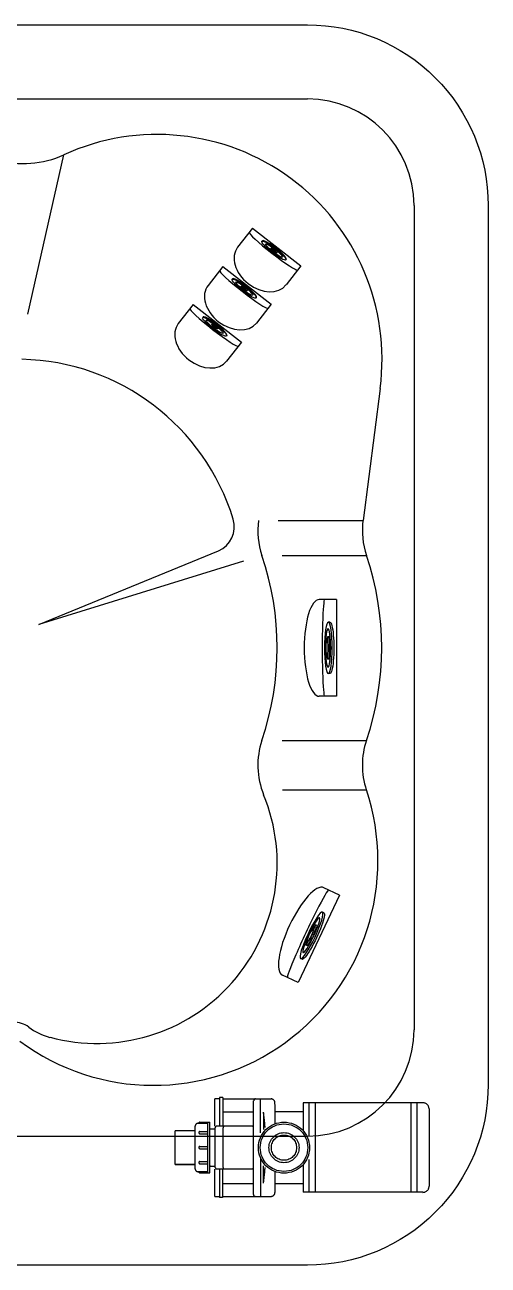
# Model space of a CAD drawing. Header units: millimetres. Extents: x -1155.44 to -1153.31, y 2253.38 to 2255.31.
# Drawn here: x -1154.026 to -1153.305, y 2253.382 to 2255.312 of the extents above; entities that cross this region are included whole.
import ezdxf

# ---------------------------------------------------------------- set-up
doc = ezdxf.new("R2010")
doc.units = ezdxf.units.MM
doc.header["$LTSCALE"] = 10
doc.linetypes.add('HIDDEN', pattern=[0.375, 0.25, -0.125])
for name, color, linetype in [('CONTOR05', 7, 'Continuous'), ('jacuzzi', 1, 'Continuous'), ('LCOTA02', 1, 'Continuous')]:
    doc.layers.add(name, color=color, linetype=linetype)

# ---------------------------------------------------------------- blocks, each defined once
blk = doc.blocks.new('A$C1E5B20B9')
at = {"layer": 'LCOTA02'}
for p, q in [((12, 80), (17, 80)), ((14.6, 57.5), (19.6, 57.5)), ((14.6, 22.5), (20, 22.5)), ((12, 0), (17, 0))]:
    blk.add_line(p, q, dxfattribs=at)
for centre, major_axis, start_param, end_param in [((12, 40), (0, 40), 0, 3.141593), ((11.3, 40), (0, 2.68), 0.506677, 2.634916), ((8.2, 59), (0, 19), 3.648269, 4.519872), ((14.6, 54.8), (0, 2.68), 6.283185, 7.661464), ((16.3, 40), (0, 2.68), 0.506677, 2.634916), ((13.2, 59), (0, 19), 3.648269, 4.519872), ((19.6, 54.8), (0, 2.68), 5.533225, 7.661464), ((24, 70.7), (0, 19), 2.391632, 3.263235), ((24.8, 49.2), (0, 2.68), 4.276588, 6.404827), ((30.7, 40), (0, 19), 1.134995, 2.006598), ((8.2, 21), (0, 19), 4.904906, 5.776509), ((14.6, 25.2), (0, 2.68), 1.763314, 3.141593), ((13.2, 21), (0, 19), 4.904906, 5.776509), ((19.6, 25.2), (0, 2.68), 1.763314, 3.891553), ((24, 9.3), (0, 19), 6.161543, 7.033146), ((24.8, 30.8), (0, 2.68), 3.019951, 5.14819)]:
    blk.add_ellipse(centre, major_axis=major_axis, ratio=0.3, start_param=start_param, end_param=end_param, dxfattribs=at)
for centre, major_axis, ratio in [((17, 40), (0, 40), 0.3), ((18, 40), (0, 30), 0.266667), ((21, 40), (0, 12.5), 0.3)]:
    blk.add_ellipse(centre, major_axis=major_axis, ratio=ratio, dxfattribs=at)
blk = doc.blocks.new('A$C00053991')
at = {"layer": 'CONTOR05', "xscale": 0.5, "zscale": 0.5}
blk.add_blockref('A$C1E5B20B9', (0, 0), dxfattribs=at)
blk = doc.blocks.new('A$C691B2982')
at = {"layer": 'CONTOR05', "xscale": 0.1, "yscale": 0.1, "zscale": 0.1}
blk.add_blockref('A$C00053991', (0, 0), dxfattribs=at)
blk = doc.blocks.new('A$C159910E5')
at = {"layer": 'CONTOR05', "rotation": 270}
blk.add_blockref('A$C691B2982', (0, 1.45), dxfattribs=at)
blk = doc.blocks.new('A$C3BF32979')
at = {"layer": 'CONTOR05', "rotation": 314.9999999999977}
blk.add_blockref('A$C159910E5', (-0.4, 5.26), dxfattribs=at)
blk = doc.blocks.new('*E12')
at = {"layer": 'CONTOR05', "rotation": 135.000000000004}
blk.add_blockref('A$C3BF32979', (4.89, 4), dxfattribs=at)
blk = doc.blocks.new('*E11')
at = {"layer": 'CONTOR05', "rotation": 135.000000000004}
blk.add_blockref('A$C3BF32979', (4.89, 4), dxfattribs=at)
blk = doc.blocks.new('A$C37FA7AEC')
at = {"layer": 'LCOTA02'}
for p, q in [((1.01, 4.71), (1.23, 4.71)), ((1.23, 2.9), (0.63, 2.9)), ((1.23, 1.81), (0.63, 1.81)), ((1.01, 0), (1.23, 0))]:
    blk.add_line(p, q, dxfattribs=at)
for centre, major_axis, ratio, start_param, end_param in [((1.01, 2.36), (0, 2.36), 0.431953, 6.283185, 9.424778), ((1.23, 2.36), (0, -0.544), 0.461888, -3.141592653589793, 3.141592653589793)]:
    blk.add_ellipse(centre, major_axis=major_axis, ratio=ratio, start_param=start_param, end_param=end_param, dxfattribs=at)
for major_axis, ratio in [((0, 2.36), 0.431953), ((0, 1.65), 0.381644)]:
    blk.add_ellipse((1.23, 2.36), major_axis=major_axis, ratio=ratio, dxfattribs=at)

msp = doc.modelspace()

# ---------------------------------------------------------------- linework, layer by layer
at = {"layer": 'jacuzzi'}
for p, q in [((-1155.1544, 2255.197), (-1153.5865, 2255.197)), ((-1154.0219, 2254.8622), (-1153.9657, 2255.1102)), ((-1153.4209, 2255.0314), (-1153.4209, 2253.7488)), ((-1153.6722, 2254.9959), (-1153.6953, 2254.9663)), ((-1153.6722, 2254.9959), (-1153.597, 2254.9373)), ((-1153.7184, 2254.9366), (-1153.7414, 2254.907)), ((-1153.7184, 2254.9366), (-1153.6431, 2254.878)), ((-1153.597, 2254.9373), (-1153.62, 2254.9077)), ((-1153.7645, 2254.8774), (-1153.7876, 2254.8477)), ((-1153.7645, 2254.8774), (-1153.6893, 2254.8188)), ((-1153.6431, 2254.878), (-1153.6662, 2254.8484)), ((-1153.6893, 2254.8188), (-1153.7124, 2254.7891)), ((-1153.4736, 2254.7464), (-1153.5002, 2254.5411)), ((-1153.6324, 2254.5411), (-1153.5002, 2254.5411)), ((-1154.0045, 2254.3793), (-1153.7253, 2254.494)), ((-1153.6863, 2254.4779), (-1154.0045, 2254.3793)), ((-1153.6258, 2254.4868), (-1153.4948, 2254.4868)), ((-1153.5415, 2254.4182), (-1153.5684, 2254.4182)), ((-1153.5415, 2254.4182), (-1153.5415, 2254.2676)), ((-1153.5415, 2254.2676), (-1153.5684, 2254.2676)), ((-1153.6258, 2254.199), (-1153.4948, 2254.199)), ((-1153.6253, 2254.1222), (-1153.495, 2254.1222)), ((-1153.5369, 2253.9583), (-1153.6011, 2253.8221)), ((-1153.5369, 2253.9583), (-1153.5612, 2253.9698)), ((-1153.6011, 2253.8221), (-1153.6254, 2253.8336)), ((-1155.1544, 2253.5832), (-1153.5865, 2253.5832))]:
    msp.add_line(p, q, dxfattribs=at)
at = {"layer": 'jacuzzi', "linetype": 'HIDDEN'}
for p, q in [((-1153.7234, 2253.6431), (-1153.7234, 2253.5987)), ((-1153.7186, 2253.6431), (-1153.7234, 2253.6431)), ((-1153.7186, 2253.6431), (-1153.7186, 2253.5987)), ((-1153.731, 2253.5987), (-1153.731, 2253.6412)), ((-1153.7234, 2253.6412), (-1153.731, 2253.6412)), ((-1153.7186, 2253.6412), (-1153.6433, 2253.6412)), ((-1153.6706, 2253.4924), (-1153.6706, 2253.6384)), ((-1153.6596, 2253.5886), (-1153.6596, 2253.6412)), ((-1153.6374, 2253.6331), (-1153.6374, 2253.6352)), ((-1153.6374, 2253.6331), (-1153.6374, 2253.6352)), ((-1153.407, 2253.635), (-1153.5933, 2253.635)), ((-1153.5933, 2253.635), (-1153.5933, 2253.5914)), ((-1153.5933, 2253.635), (-1153.5933, 2253.5973)), ((-1153.5933, 2253.633), (-1153.5933, 2253.5973)), ((-1153.5933, 2253.633), (-1153.5933, 2253.5973)), ((-1153.5843, 2253.635), (-1153.5843, 2253.584)), ((-1153.5747, 2253.635), (-1153.5747, 2253.4958)), ((-1153.426, 2253.635), (-1153.426, 2253.4958)), ((-1153.4165, 2253.635), (-1153.4165, 2253.4958)), ((-1153.3974, 2253.6255), (-1153.3974, 2253.5053)), ((-1153.7557, 2253.6032), (-1153.7569, 2253.6032)), ((-1153.7557, 2253.6031), (-1153.7569, 2253.6031)), ((-1153.7557, 2253.6032), (-1153.7415, 2253.6032)), ((-1153.7415, 2253.5261), (-1153.7415, 2253.605)), ((-1153.7386, 2253.5261), (-1153.7386, 2253.605)), ((-1153.7186, 2253.6211), (-1153.6706, 2253.6211)), ((-1153.6551, 2253.6193), (-1153.6551, 2253.5937)), ((-1153.5933, 2253.6213), (-1153.6374, 2253.6213)), ((-1153.7924, 2253.5918), (-1153.7614, 2253.5918)), ((-1153.7924, 2253.5394), (-1153.7924, 2253.5913)), ((-1153.7924, 2253.5875), (-1153.7924, 2253.5912)), ((-1153.7924, 2253.5838), (-1153.7924, 2253.5875)), ((-1153.7924, 2253.5393), (-1153.7924, 2253.5875)), ((-1153.7614, 2253.5324), (-1153.7614, 2253.5987)), ((-1153.7614, 2253.5323), (-1153.7614, 2253.5986)), ((-1153.7386, 2253.5945), (-1153.731, 2253.5945)), ((-1153.7301, 2253.5345), (-1153.7301, 2253.5963)), ((-1153.673, 2253.5987), (-1153.7277, 2253.5987)), ((-1153.718, 2253.5345), (-1153.718, 2253.5963)), ((-1153.6593, 2253.4895), (-1153.6593, 2253.5486)), ((-1153.5843, 2253.5467), (-1153.5843, 2253.4958)), ((-1153.7924, 2253.5394), (-1153.7614, 2253.5394)), ((-1153.7924, 2253.5393), (-1153.7614, 2253.5393)), ((-1153.7415, 2253.5279), (-1153.7569, 2253.5279)), ((-1153.7386, 2253.5365), (-1153.731, 2253.5365)), ((-1153.7378, 2253.5366), (-1153.7373, 2253.5366)), ((-1153.731, 2253.4895), (-1153.731, 2253.5321)), ((-1153.673, 2253.5321), (-1153.7277, 2253.5321)), ((-1153.7236, 2253.5321), (-1153.7236, 2253.4877)), ((-1153.7188, 2253.5321), (-1153.7188, 2253.4877)), ((-1153.6551, 2253.5113), (-1153.6551, 2253.5369)), ((-1153.5933, 2253.5393), (-1153.5933, 2253.4958)), ((-1153.7188, 2253.5097), (-1153.6706, 2253.5097)), ((-1153.6374, 2253.5093), (-1153.5933, 2253.5093)), ((-1153.5933, 2253.5093), (-1153.5933, 2253.4958)), ((-1153.731, 2253.4895), (-1153.7236, 2253.4895)), ((-1153.7188, 2253.4877), (-1153.7236, 2253.4877)), ((-1153.7188, 2253.4895), (-1153.6434, 2253.4895)), ((-1153.6678, 2253.4895), (-1153.6593, 2253.4895)), ((-1153.6673, 2253.4895), (-1153.6588, 2253.4895)), ((-1153.6602, 2253.4895), (-1153.6434, 2253.4895)), ((-1153.6374, 2253.4977), (-1153.6374, 2253.4955)), ((-1153.6374, 2253.4977), (-1153.6374, 2253.4955)), ((-1153.407, 2253.4958), (-1153.5933, 2253.4958))]:
    msp.add_line(p, q, dxfattribs=at)
at = {"layer": 'jacuzzi', "color": 3}
msp.add_lwpolyline([(-1155.1544, 2253.3824, -0.414214), (-1155.4355, 2253.6635), (-1155.4355, 2255.0314, -0.414214), (-1155.1544, 2255.3124), (-1153.5865, 2255.3124, -0.414214), (-1153.3055, 2255.0314), (-1153.3055, 2253.6635, -0.414214), (-1153.5865, 2253.3824)], format="xyb", close=True, dxfattribs=at)
at = {"layer": 'jacuzzi', "linetype": 'HIDDEN'}
for points in [[(-1153.6374, 2253.6323), (-1153.6374, 2253.6024)], [(-1153.7539, 2253.605), (-1153.7386, 2253.605)], [(-1153.7539, 2253.5906), (-1153.7415, 2253.5906)], [(-1153.7539, 2253.587), (-1153.7415, 2253.587)], [(-1153.7539, 2253.5673), (-1153.7415, 2253.5673)], [(-1153.7539, 2253.5637), (-1153.7415, 2253.5637)], [(-1153.7539, 2253.5438), (-1153.7415, 2253.5438)], [(-1153.7539, 2253.5402), (-1153.7415, 2253.5402)], [(-1153.7539, 2253.5261), (-1153.7386, 2253.5261)], [(-1153.6374, 2253.5282), (-1153.6374, 2253.5044), (-1153.6374, 2253.4977)], [(-1153.6374, 2253.5093), (-1153.6374, 2253.5044), (-1153.6374, 2253.4977)]]:
    msp.add_lwpolyline(points, dxfattribs=at)
for radius in [0.0397, 0.037, 0.0234, 0.0196]:
    msp.add_circle((-1153.6232, 2253.5653), radius, dxfattribs=at)
at = {"layer": 'jacuzzi'}
for centre, radius, start, end in [((-1153.5865, 2255.0314), 0.1656, 0, 90), ((-1153.8204, 2254.792), 0.3498, 352.517, 114.5336), ((-1154.0282, 2255.2472), 0.1506, 253.8055, 294.5336), ((-1154.0391, 2254.4397), 0.3524, 17.0462, 88.6888), ((-1153.7406, 2254.5312), 0.0402, 292.3312, 17.2177), ((-1153.5434, 2254.5255), 0.1205, 172.517, 198.7339), ((-1153.3808, 2254.5255), 0.1205, 172.517, 198.7339), ((-1154.0817, 2254.3429), 0.4479, 341.2661, 18.7339), ((-1153.919, 2254.3429), 0.4479, 341.2661, 18.7339), ((-1153.5434, 2254.1604), 0.1205, 161.2661, 202.346), ((-1153.3808, 2254.1604), 0.1205, 161.2661, 198.4822), ((-1153.8262, 2254.0115), 0.3492, 233.4724, 18.4822), ((-1153.9143, 2254.0079), 0.2805, 254.9239, 22.346), ((-1154.0441, 2253.7205), 0.0402, 53.8444, 90), ((-1153.9612, 2253.8339), 0.1004, 233.8444, 254.9239), ((-1153.5865, 2253.7488), 0.1656, 270, 0)]:
    msp.add_arc(centre, radius, start, end, dxfattribs=at)
at = {"layer": 'jacuzzi', "linetype": 'HIDDEN'}
for centre, radius, start, end in [((-1153.6673, 2253.6384), 0.00286, 90, 180), ((-1153.6434, 2253.6352), 0.00601, 0, 90), ((-1153.6434, 2253.6352), 0.00601, 0, 90), ((-1153.407, 2253.6255), 0.00954, 0, 90), ((-1153.7569, 2253.5987), 0.0045, 90, 180), ((-1153.7539, 2253.6032), 0.0018, 90, 180), ((-1154.0693, 2253.5649), 0.4179, 4.3364, 7.6297), ((-1153.7539, 2253.5888), 0.0018, 90, 270), ((-1153.7277, 2253.5963), 0.0024, 90, 180), ((-1153.7156, 2253.5963), 0.0024, 90, 180), ((-1153.673, 2253.5963), 0.0024, 0, 90), ((-1153.7539, 2253.5655), 0.0018, 90, 270), ((-1153.7569, 2253.5324), 0.0045, 180, 270), ((-1153.7539, 2253.542), 0.0018, 90, 270), ((-1153.7539, 2253.5279), 0.0018, 180, 270), ((-1153.7378, 2253.5358), 0.000743, 90, 180), ((-1153.7277, 2253.5345), 0.0024, 180, 270), ((-1153.7156, 2253.5345), 0.0024, 180, 270), ((-1153.673, 2253.5345), 0.0024, 270, 0), ((-1154.0693, 2253.5658), 0.4179, 352.3703, 355.6636), ((-1153.6678, 2253.4924), 0.00286, 180, 270), ((-1153.6678, 2253.4924), 0.00286, 180, 270), ((-1153.6434, 2253.4955), 0.00601, 270, 0), ((-1153.6434, 2253.4955), 0.00601, 270, 0), ((-1153.407, 2253.5053), 0.00954, 270, 0)]:
    msp.add_arc(centre, radius, start, end, dxfattribs=at)
at = {"layer": 'jacuzzi'}
for centre, major_axis, ratio, end_param in [((-1153.6396, 2254.9602), (0.0376, -0.0293), 0.082884, 6.283185), ((-1153.6577, 2254.937), (0.0376, -0.0293), 0.723709, 6.283185), ((-1153.6858, 2254.9009), (0.0376, -0.0293), 0.082884, 6.283185), ((-1153.7038, 2254.8777), (0.0376, -0.0293), 0.723709, 6.283185), ((-1153.7319, 2254.8416), (0.0376, -0.0293), 0.082884, 6.283185), ((-1153.75, 2254.8184), (0.0376, -0.0293), 0.723709, 6.283185), ((-1153.5684, 2254.3429), (0, -0.0753), 0.310392, 6.283185), ((-1153.56, 2254.3429), (0, -0.0753), 0.050661, 6.283186), ((-1153.5933, 2253.9017), (-0.0321, -0.0681), 0.310392, 6.283185), ((-1153.5857, 2253.8981), (-0.0321, -0.0681), 0.050661, 6.283186)]:
    msp.add_ellipse(centre, major_axis=major_axis, ratio=ratio, start_param=3.141593, end_param=end_param, dxfattribs=at)

# ---------------------------------------------------------------- block references
for name, p, xscale, yscale, zscale, rotation in [('A$C37FA7AEC', (-1153.6544, 2254.9795), 0.003999999999905413, 0.009999999999993073, 0.009999999999999487, 232.0935179980816), ('A$C37FA7AEC', (-1153.7006, 2254.9203), 0.003999999999905413, 0.009999999999993073, 0.009999999999999487, 232.0935179980816), ('A$C37FA7AEC', (-1153.7467, 2254.861), 0.003999999999905413, 0.009999999999993073, 0.009999999999999487, 232.0935179980816), ('*E11', (-1153.5897, 2253.8558), -0.01000000000005851, 0.009999999999852847, 0.009999999999973292, 334.7607922251559)]:
    msp.add_blockref(name, p, dxfattribs=dict(at, xscale=xscale, yscale=yscale, zscale=zscale, rotation=rotation))
at = {"layer": 'jacuzzi', "xscale": -0.009999999999990905, "yscale": 0.01000000000021828, "zscale": 0.009999999999999487}
msp.add_blockref('*E12', (-1153.5456, 2254.3029), dxfattribs=at)

doc.saveas('drawing.dxf')
